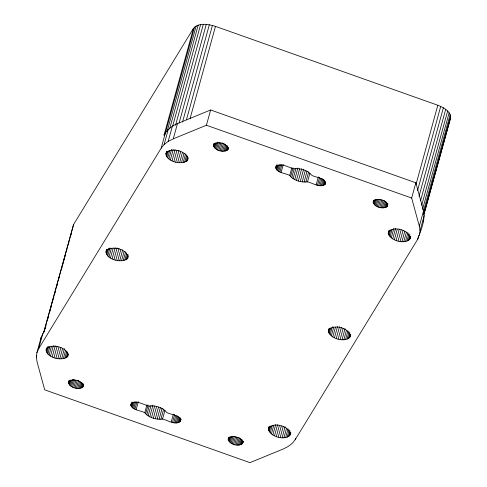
<?xml version="1.0" encoding="UTF-8"?>
<svg xmlns="http://www.w3.org/2000/svg" width="487" height="487" viewBox="0 0 487 487"><rect width="100%" height="100%" fill="white"/><g stroke="black" fill="none" stroke-linecap="round" stroke-linejoin="round"><path stroke-width="0.73" d="M46.028 349.69C50.368 342.367 69.203 347.426 67.778 356.344C62.153 361.963 44.554 357.58 46.429 348.229M68.515 382.319C71.778 377.443 83.594 380.676 83.015 386.757C78.803 390.811 66.287 387.165 69.16 380.244M105.953 251.639C110.293 244.316 129.122 249.374 127.704 258.293C122.006 264.051 103.408 259.273 106.556 249.447M130.772 405.099C133.164 397.818 145.059 405.665 148.852 406.03C155.237 405.281 162.469 407.248 166.651 412.343C169.653 414.796 181.481 414.76 180.36 421.292C175.253 425.766 167.717 420.098 162.548 419.057C156.169 419.806 148.937 417.834 144.749 412.745C140.487 410.31 132.835 410.541 130.772 405.099L131.374 402.919M165.878 153.588C170.213 146.27 189.047 151.323 187.629 160.241C181.931 166 163.334 161.221 166.481 151.396M213.476 145.12C216.745 140.244 228.561 143.476 227.977 149.552C223.862 153.442 212.149 150.276 213.878 143.665M243.293 441.313C241.832 448.679 226.4 444.497 228.543 437.503M242.891 442.768C241.96 437.137 231.538 434.215 228.141 438.951M275.764 167.211C279.976 161.465 289.016 167.978 293.819 168.825C300.205 168.076 307.437 170.048 311.619 175.137C314.62 177.597 326.442 177.56 325.328 184.086C320.221 188.566 312.684 182.893 307.516 181.858C301.13 182.601 293.898 180.634 289.716 175.539C286.648 173.147 273.773 172.903 276.166 165.763M290.897 432.833C288.493 442.695 266.395 436.638 268.775 427.111M290.495 434.294C289.095 425.845 273.463 421.468 268.367 428.572M350.823 334.782C348.418 344.644 326.32 338.587 328.695 329.06M350.415 336.243C349.021 327.794 333.388 323.417 328.293 330.521M373.109 201.752C376.372 196.876 388.194 200.108 387.609 206.184C383.494 210.074 371.782 206.908 373.511 200.297M410.742 236.731C408.343 246.592 386.24 240.535 388.62 231.008M410.34 238.192C408.946 229.748 393.307 225.365 388.218 232.469M424 214.414L450.591 117.884C450.852 111.036 443.243 107.42 437.819 105.247L215.473 26.365C208.552 24.259 198.909 22.268 193.449 28.356L73.598 224.458L43.593 332.724M193.449 28.356L164.034 135.13C166.889 129.719 171.899 125.877 177.481 123.576L210.621 109.983L415.861 182.795L423.538 210.871C425.48 220.581 420.871 230.254 417.7 239.239L295.213 439.658L292.267 443.31L288.194 446.463L283.087 449.057L249.947 462.65L44.707 389.837L37.036 361.762L36.355 357.117L36.902 352.71L41.103 337.461L44.189 331.233L73.598 224.458M40.92 338.928L41.103 337.461M419.471 235.172L420.019 230.771L424.22 215.516M36.355 357.117L36.75 355.662M36.902 352.71L38.668 348.643L42.868 333.388M44.944 329.236L45.955 325.578M47.361 320.458L48.371 316.8M49.777 311.68L50.386 309.488M50.788 308.028L51.391 305.83M52.2 302.908L52.803 300.71M53.205 299.249L53.807 297.058M54.617 294.13L55.22 291.938M56.632 286.819L57.636 283.16M59.049 278.04L59.651 275.849M61.465 269.262L62.068 267.071M62.47 265.61L63.073 263.412M63.882 260.49L64.485 258.293M64.887 256.832L65.495 254.64M66.299 251.712L66.902 249.521M68.314 244.401L68.917 242.209M70.731 235.623L71.333 233.431M45.991 350.713L46.801 347.785M46.295 351.784L47.702 346.665M46.922 352.886L48.737 346.3M47.86 353.97L49.875 346.659M49.077 355.017L51.494 346.245M50.545 355.985L53.363 345.752M52.2 356.855L55.226 345.886M54.014 357.586L57.034 346.616M55.914 358.17L58.939 347.201M57.856 358.584L60.875 347.615M59.767 358.809L62.592 348.57M61.606 358.846L64.424 348.607M63.298 358.694L65.514 350.652M64.808 358.353L66.822 351.042M66.08 357.835L67.693 351.985M67.084 357.16L68.089 353.507M67.778 356.344L68.387 354.152M68.49 383.001L69.087 380.822M68.691 383.713L69.489 380.81M69.111 384.45L70.311 380.091M106.324 250.708L106.726 249.247M105.916 252.662L106.72 249.734M69.732 385.174L71.132 380.091M106.221 253.733L107.426 249.35M70.548 385.868L72.35 379.33M106.848 254.835L108.662 248.254M71.522 386.52L73.519 379.251M107.785 255.925L110.001 247.877M72.63 387.092L74.627 379.83M109.003 256.966L111.42 248.193M73.835 387.585L75.838 380.323M110.464 257.94L113.081 248.431M75.101 387.975L77.104 380.706M76.398 388.249L78.596 380.256M112.126 258.804L115.151 247.834M77.67 388.401L79.673 381.132M113.934 259.541L117.16 247.834M78.894 388.425L80.696 381.887M80.026 388.322L81.627 382.508M115.839 260.119L119.059 248.419M81.031 388.096L82.431 383.013M81.883 387.749L83.082 383.391M82.546 387.299L83.35 384.395M83.015 386.757L83.612 384.578M117.775 260.533L120.8 249.563M119.692 260.758L122.712 249.788M121.525 260.795L124.148 251.292M123.223 260.642L125.64 251.87M124.733 260.302L126.748 252.99M126.005 259.79L127.417 254.671M127.01 259.108L128.215 254.725M127.704 258.293L128.306 256.101M38.668 348.643L161.154 148.225L165.355 132.969M194.563 27.047L165.154 133.822L164.034 135.13M167.157 131.277L196.164 25.963M161.154 148.225L164.107 144.572L168.307 129.323M169.598 128.988L198.203 25.141M164.107 144.572L168.173 141.419L172.374 126.17M172.611 126.249L200.614 24.593M165.842 154.61L166.645 151.682M166.14 155.682L167.351 151.299M166.773 156.784L168.38 150.933M175.533 125.275L203.329 24.35M167.711 157.873L169.726 150.556M168.173 141.419L173.281 138.825L177.481 123.576M168.928 158.914L171.546 149.412M179.07 123.138L206.263 24.411M170.389 159.888L173.208 149.649M182.54 122.042L209.331 24.776M172.051 160.753L175.07 149.783M173.859 161.489L176.884 150.52M186.442 119.772L212.429 25.434M175.764 162.068L178.985 150.367M177.7 162.481L180.726 151.512M190.094 118.511L215.473 26.365M179.618 162.707L182.436 152.468M181.45 162.749L184.068 153.241M183.149 162.591L185.565 153.819M184.658 162.25L186.673 154.939M185.931 161.739L187.544 155.889M186.929 161.057L187.939 157.404M187.629 160.241L188.232 158.05M173.281 138.825L206.421 125.232L210.621 109.983M130.973 405.811L131.971 402.183M131.393 406.548L132.592 402.189M132.02 407.272L133.42 402.189M132.829 407.966L134.43 402.159M133.803 408.611L135.605 402.079M134.911 409.19L136.914 401.927M136.117 409.683L138.32 401.69M213.452 145.796L214.055 143.616M213.653 146.514L214.457 143.61M214.073 147.244L215.278 142.886M214.7 147.969L216.1 142.886M215.516 148.669L217.312 142.131M216.49 149.314L218.286 142.776M144.749 412.745L146.952 404.752M217.598 149.893L219.594 142.63M145.631 413.828L148.036 405.117M218.803 150.38L220.8 143.117M146.782 414.881L149.186 406.17M220.069 150.769L222.273 142.782M148.17 415.874L150.97 405.708M221.36 151.043L223.363 143.781M222.638 151.195L224.641 143.933M149.759 416.781L152.961 405.154M223.862 151.22L225.664 144.682M151.5 417.566L154.702 405.945M224.994 151.122L226.595 145.309M225.998 150.891L227.399 145.808M226.851 150.55L227.849 146.916M153.356 418.23L156.558 406.602M227.514 150.099L228.117 147.92M227.977 149.552L228.628 147.476M155.274 418.735L158.476 407.114M157.204 419.076L160.4 407.455M159.091 419.246L162.092 408.356M160.887 419.24L163.687 409.074M162.548 419.057L164.953 410.34M171.18 422.119L173.378 414.133M172.447 422.509L174.65 414.516M173.743 422.783L175.74 415.521M175.016 422.935L177.018 415.673M176.239 422.959L178.041 416.422M177.371 422.856L178.972 417.049M178.376 422.631L179.776 417.548M179.228 422.284L180.427 417.931M179.892 421.833L180.695 418.93M180.36 421.292L180.957 419.112M180.604 420.671L181.006 419.216M275.739 167.893L276.537 164.99M275.94 168.612L276.939 164.977M276.36 169.342L277.56 164.983M276.987 170.066L278.387 164.983M277.797 170.767L279.398 164.953M278.771 171.412L280.573 164.874M279.879 171.99L281.882 164.728M281.084 172.477L283.288 164.49M289.716 175.539L291.914 167.552M290.599 176.629L293.004 167.912M291.75 177.682L294.154 168.965M293.137 178.674L295.938 168.502M294.726 179.575L297.928 167.954M296.467 180.367L299.669 168.745M298.324 181.024L301.727 168.679M228.117 439.633L228.72 437.454M228.318 440.351L229.121 437.442M228.738 441.082L229.937 436.723M300.242 181.529L303.638 169.184M229.365 441.806L230.765 436.723M230.174 442.5L231.775 436.693M302.165 181.876L305.367 170.255M231.148 443.152L232.95 436.614M304.058 182.047L307.06 171.15M232.256 443.73L234.259 436.462M233.462 444.217L235.465 436.955M305.854 182.041L308.655 171.868M234.734 444.607L236.731 437.344M307.516 181.858L309.915 173.141M236.025 444.881L238.027 437.618M237.303 445.033L239.306 437.77M238.527 445.057L240.328 438.519M239.659 444.954L241.254 439.146M240.663 444.728L242.063 439.645M241.509 444.381L242.514 440.753M242.179 443.931L242.776 441.752M242.642 443.389L243.244 441.21M316.148 184.92L318.346 176.927M317.414 185.303L319.618 177.317M318.705 185.577L320.708 178.315M319.983 185.73L321.986 178.467M321.207 185.76L323.009 179.222M322.339 185.657L323.94 179.843M323.344 185.431L324.744 180.342M324.196 185.084L325.194 181.45M324.859 184.634L325.462 182.455M325.328 184.086L325.724 182.637M268.331 429.595L269.141 426.667M268.635 430.666L269.841 426.277M269.262 431.768L270.875 425.918M270.2 432.852L272.215 425.541M271.423 433.899L273.84 425.121M272.884 434.867L275.703 424.634M274.546 435.737L277.566 424.767M276.354 436.468L279.374 425.498M278.254 437.052L281.279 426.082M280.195 437.466L283.215 426.496M282.113 437.691L285.132 426.722M283.945 437.728L286.563 428.225M285.644 437.576L288.06 428.797M287.147 437.235L289.162 429.924M288.426 436.717L290.033 430.867M289.424 436.042L290.429 432.389M290.118 435.226L290.727 433.034M295.213 439.658L295.615 438.209M328.256 331.544L329.066 328.615M328.561 332.615L329.766 328.226M329.188 333.717L330.801 327.867M330.125 334.8L332.341 326.759M331.343 335.847L333.759 327.075M332.804 336.821L335.427 327.313M334.466 337.686L337.491 326.716M373.085 202.428L373.687 200.248M373.286 203.146L374.083 200.242M336.28 338.416L339.5 326.716M373.706 203.876L374.905 199.518M374.333 204.607L375.733 199.518M338.179 339.001L341.405 327.301M375.142 205.301L376.743 199.487M376.116 205.946L377.918 199.408M340.121 339.415L343.14 328.445M377.224 206.525L379.227 199.262M378.429 207.018L380.432 199.749M342.032 339.64L345.058 328.67M379.702 207.401L381.698 200.139M343.871 339.676L346.488 330.174M380.992 207.675L382.995 200.413M345.563 339.524L347.98 330.752M382.271 207.827L384.267 200.565M347.073 339.183L349.088 331.872M383.494 207.852L385.29 201.32M348.345 338.666L349.958 332.816M384.62 207.754L386.221 201.941M349.349 337.99L350.354 334.338M385.631 207.523L386.83 203.17M350.043 337.174L350.646 334.983M386.477 207.182L387.475 203.548M387.147 206.732L387.944 203.822M388.182 233.492L388.985 230.564M388.48 234.564L389.691 230.181M389.113 235.665L390.726 229.815M390.05 236.755L392.065 229.438M391.268 237.796L393.886 228.287M392.729 238.77L395.554 228.531M394.391 239.634L397.209 229.395M396.199 240.371L399.224 229.401M398.104 240.949L401.124 229.98M420.019 230.771L419.331 226.12L411.661 198.045L415.861 182.795M400.04 241.363L403.066 230.394M416.062 184.232L437.819 105.247M401.958 241.589L404.776 231.349M417.548 190.527L440.711 106.422M403.79 241.625L406.414 232.122M405.488 241.473L407.905 232.701M418.997 196.298L443.371 107.81M406.998 241.132L409.013 233.821M408.27 240.621L409.884 234.764M409.275 239.939L410.279 236.286M420.531 200.778L445.708 109.362M409.969 239.123L410.772 236.201M421.669 205.374L447.656 111.03M422.57 209.307L449.16 112.771M419.331 226.12L423.538 210.871M423.373 211.796L450.165 114.53M423.653 214.25L450.645 116.253M424.007 213.714L450.591 117.884M417.7 239.239L418.704 235.611M43.793 332.225L44.189 331.233M423.081 221.275L423.672 219.917M206.421 125.232L411.661 198.045"/></g></svg>
